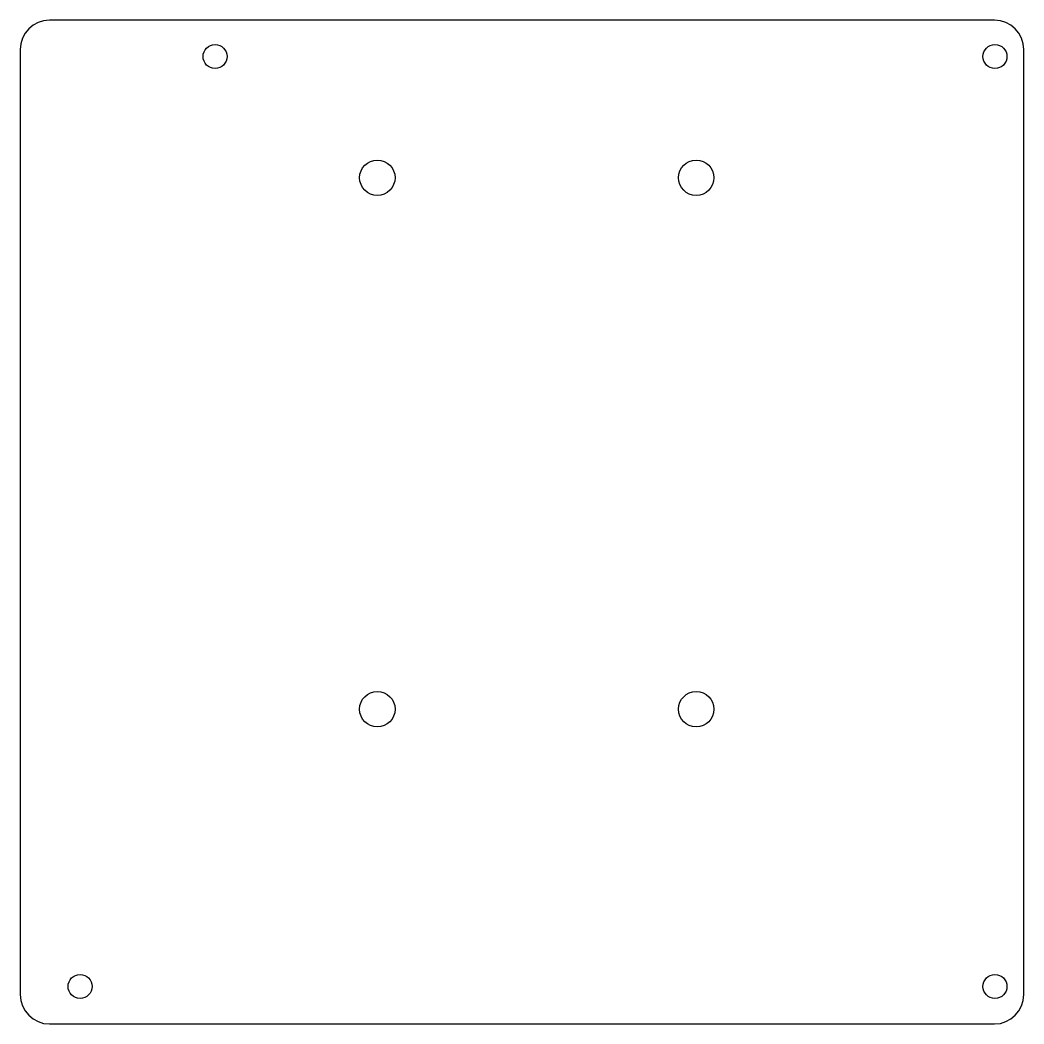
# Model space of a CAD drawing. Header units: millimetres. Extents: x -15 to 155, y -116 to 54.
import ezdxf

# ---------------------------------------------------------------- set-up
doc = ezdxf.new("R2010")
doc.units = ezdxf.units.MM

msp = doc.modelspace()

# ---------------------------------------------------------------- linework, layer by layer
at = {"color": 7, "linetype": 'Continuous', "lineweight": 25}
for p, q in [((149.92, 53.95), (-10.08, 53.95)), ((-15.08, 48.95), (-15.08, -111.05)), ((154.92, -111.05), (154.92, 48.95)), ((-10.08, -116.05), (149.92, -116.05))]:
    msp.add_line(p, q, dxfattribs=at)
for centre, radius in [((17.94, 47.78), 2.03), ((150.02, 47.78), 2.03), ((45.42, 27.25), 3), ((99.42, 27.25), 3), ((45.42, -62.75), 3), ((99.42, -62.75), 3), ((-4.92, -109.7), 2.03), ((150.02, -109.7), 2.03)]:
    msp.add_circle(centre, radius, dxfattribs=at)
for centre, start, end in [((-10.08, 48.95), 90, 180), ((149.92, 48.95), 0, 90), ((-10.08, -111.05), 180, 270), ((149.92, -111.05), 270, 0)]:
    msp.add_arc(centre, 5, start, end, dxfattribs=at)

doc.saveas('drawing.dxf')
